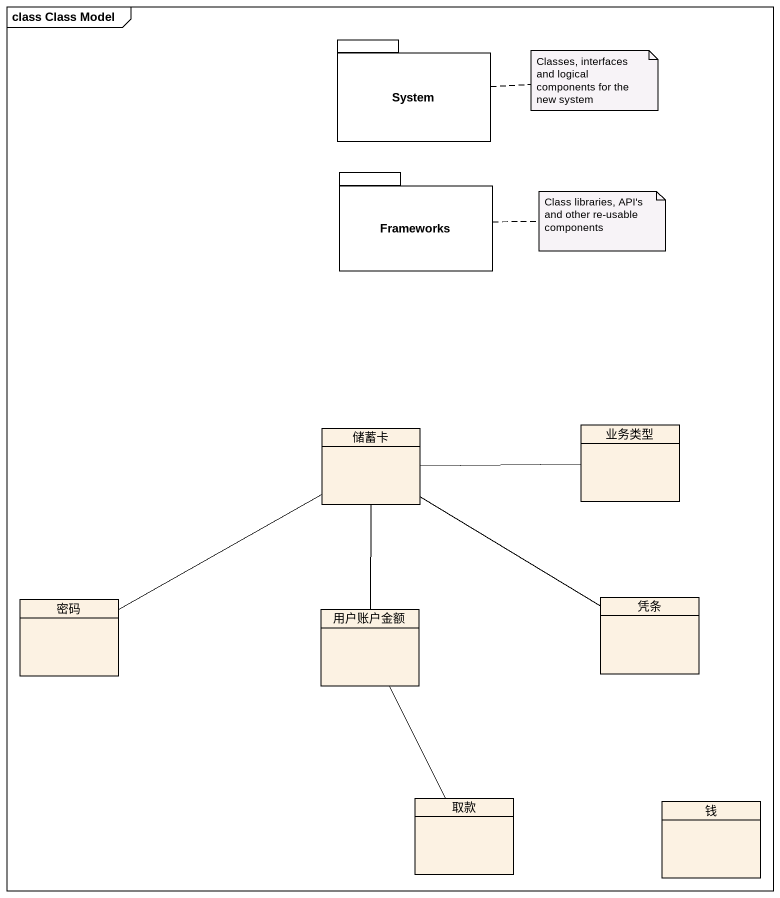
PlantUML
@startuml
mainframe class Class Model
hide circle
hide empty members
package System {
}
package Frameworks {
}
class 业务类型
class 储蓄卡
class 密码
class 用户账户金额
class 凭条
class 取款
class 钱
储蓄卡 -right- 业务类型
储蓄卡 -left- 密码
储蓄卡 -- 用户账户金额
储蓄卡 -- 凭条
用户账户金额 -- 取款
note right of System : Classes, interfaces and logical components for the new system
note right of Frameworks : Class libraries, API's and other re-usable components
@enduml
